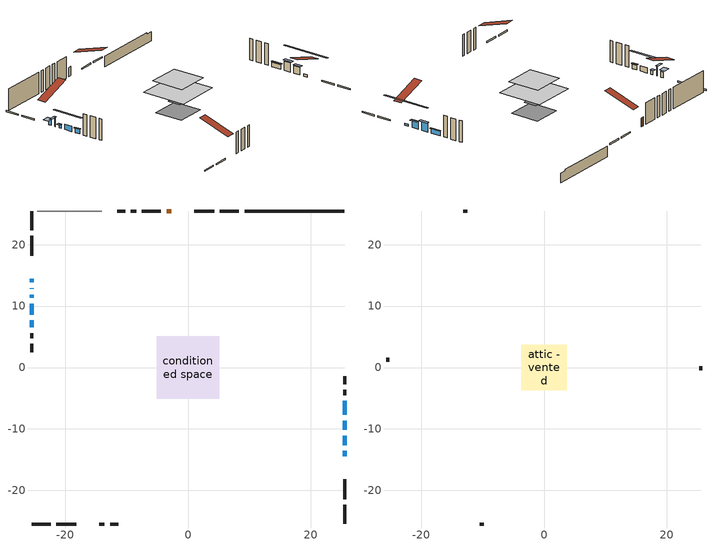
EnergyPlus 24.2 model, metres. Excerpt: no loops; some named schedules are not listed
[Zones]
conditioned space
 floor outside (Floor1 construction): -1.47,-1.47 -1.47,1.47 1.47,1.47 1.47,-1.47 z0.52
 floor adiabatic (AdiabaticFloorConstruction): -5.05,-5.05 -5.05,5.05 5.05,5.05 5.05,-5.05 z2.96
 floor foundation (Slab1 construction): -3.3,-3.3 -3.3,3.3 3.3,3.3 3.3,-3.3 z-1.86
 wall outside (RimJoist1 construction): 8.27,25.48 5.17,25.48 / -25.48,-25.48 -22.37,-25.48 / -25.48,25.48 -25.48,22.37 / 25.48,-25.48 25.48,-22.37 z0.52:0.82
 wall outside (RimJoist2 construction): 4.24,25.48 1.02,25.48 / -21.44,-25.48 -18.23,-25.48 / -25.48,21.44 -25.48,18.23 / 25.48,-21.44 25.48,-18.23 z0.52:0.82
 wall outside (AdiabaticWallConstruction 1): -2.73,25.48 -3.5,25.48 z0.52:2.55
 wall outside (AdiabaticWallConstruction): -25.48,14.47 -25.48,13.86 z0.52:1.79; 25.48,-14.47 25.48,-13.55 z0.52:1.03; -25.48,12.93 -25.48,12.8 z0.52:2.55; 25.48,-12.63 25.48,-11.1 z0.52:2.25; 25.48,-10.17 25.48,-8.65 z0.52:2.58; -25.48,11.88 -25.48,11.31 z0.52:1.38; 25.48,-7.72 25.48,-5.43 / -25.48,7.68 -25.48,6.54 z0.52:1.54; -25.48,10.39 -25.48,8.61 z0.52:1.74
 wall outside (Wall2 construction): -8.44,25.48 -9.29,25.48 / -14.47,-25.48 -13.62,-25.48 / -25.48,5.61 -25.48,4.76 / 25.48,-4.5 25.48,-3.66 z0.52:5.4
 wall outside (Wall3 construction): -10.22,25.48 -11.54,25.48 / -12.69,-25.48 -11.37,-25.48 / -25.48,3.83 -25.48,2.5 / 25.48,-2.73 25.48,-1.4 z0.52:5.4
 wall foundation (FoundationWall1 construction): 9.2,25.48,-1.86 9.2,25.48,0.52 23.85,25.48,0.52 23.85,25.48,0.23 25.48,25.48,0.23 25.48,25.48,-1.86
 wall othersidecoefficients (Wall1 construction): -4.43,25.48 -7.51,25.48 z0.52:5.4
 wall adiabatic (Wall5 construction): -14.06,25.48 -24.55,25.48 z0.52:5.4
 window (WindowConstruction 6): -25.48,14.47 -25.48,13.86 z0.52:1.79
 window (WindowConstruction 8): 25.48,-14.47 25.48,-13.55 z0.52:1.03
 window (WindowConstruction 7): -25.48,12.93 -25.48,12.8 z0.52:2.55
 window (WindowConstruction): 25.48,-12.63 25.48,-11.1 z0.52:2.25
 window (WindowConstruction 1): 25.48,-10.17 25.48,-8.65 z0.52:2.58
 window (WindowConstruction 2): -25.48,11.87 -25.48,11.32 z0.52:1.38
 window (WindowConstruction 3): 25.48,-7.72 25.48,-5.43 z0.52:1.53
 window (WindowConstruction 4): -25.48,10.39 -25.48,8.61 z0.52:1.74
 window (WindowConstruction 5): -25.48,7.68 -25.48,6.54 z0.52:1.53
 door (Door): -2.74,25.48 -3.5,25.48 z0.52:2.55
 ceiling adiabatic (AdiabaticFloorConstruction): 5.05,-5.05 5.05,5.05 -5.05,5.05 -5.05,-5.05 z2.96
attic - vented
 floor to conditioned space (Floor2 construction Reversed): -3.71,-3.71 -3.71,3.71 3.71,3.71 3.71,-3.71 z5.4
 wall outside (Wall4 construction): -12.47,25.48 -13.13,25.48 / -10.44,-25.48 -9.78,-25.48 / -25.48,1.58 -25.48,0.92 / 25.48,-0.47 25.48,0.18 z0.52:5.4
 roof outside (Roof1 construction): -1.81,25.48,5.4 -1.81,18.26,7.8 0.1,18.26,7.8 0.1,25.48,5.4; -15.4,-25.48,5.4 -15.4,-18.26,7.8 -17.3,-18.26,7.8 -17.3,-25.48,5.4; -25.48,15.4,5.4 -18.26,15.4,7.8 -18.26,17.3,7.8 -25.48,17.3,5.4; 25.48,-15.4,5.4 18.26,-15.4,7.8 18.26,-17.3,7.8 25.48,-17.3,5.4
shading: -25.48,13.56 -25.48,14.77 -27,14.77 -27,13.56 z2.09; 25.48,-8.47 25.48,-19.55 25.89,-19.55 25.89,-8.47 z6.11; -25.48,12.59 -25.48,13.14 -27,13.14 -27,12.59 z2.76; 25.48,-10.98 25.48,-12.74 26.09,-12.74 26.09,-10.98 z2.37; 25.48,-8.41 25.48,-10.41 26.09,-10.41 26.09,-8.41 z2.82; -25.48,11.2 -25.48,11.99 -26.12,11.99 -26.12,11.2 z1.5; 25.48,-5.25 25.48,-7.9 25.77,-7.9 25.77,-5.25 z1.71; -25.48,5.97 -25.48,13.03 -25.89,13.03 -25.89,5.97 z4.38; -25.48,6.36 -25.48,7.86 -25.77,7.86 -25.77,6.36 z1.71
[Building]
Building 1: Terrain=Suburbs
[Site:Location]
Point Petre AUT_ON: Latitude {deg}=43.83; Longitude {deg}=-77.15; Time Zone {hr}=-5; Elevation {m}=79; Keep Site Location Information=Yes
[Site:GroundTemperature:Shallow]
3.7516, 1.80644, 1.65067, 2.57374, 6.27937, 9.96774, 13.1654, 15.191, 15.363, 13.7156, 10.5995, 7.02426
[Site:WaterMainsTemperature]
Calculation Method=Schedule; Temperature Schedule=mains temperature schedule
[Material] Roughness=Rough; Thermal Absorptance=0.9
Name | Thickness {m} | Conductivity {W/m-K} | Density {kg/m3} | Specific Heat {J/kg-K} | Solar Absorptance | Visible Absorptance
asphalt or fiberglass shingles | 0.00635 | 0.162714 | 1121.4 | 1465.45 | 0.4 | 0.4
ceiling loosefill ins | 0.0846667 | 0.0480833 | 16.02 | 1046.75 | 0.7 | 0.7
ceiling stud and cavity | 0.1397 | 0.0804637 | 65.682 | 1177.47 | 0.7 | 0.7
concrete 4.0 in. | 0.1016 | 1.803125 | 2242.8 | 837.4 | 0.7 | 0.7
concrete 8.0 in. | 0.2032 | 1.803125 | 2242.8 | 837.4 | 0.7 | 0.7
door material | 0.04445 | 0.053851 | 512.64 | 1214.23 | 0.7 | 0.7
exterior vertical ins | 0.0107958 | 0.029427 | 32.04 | 1214.23 | 0.7 | 0.7
floor covering | 0.0127 | 0.0433444 | 54.468 | 1339.84 | 0.6 | 0.6
floor rigid ins; rim joist rigid ins | 0.051816 | 0.029427 | 32.04 | 1214.23 | 0.7 | 0.7
floor rigid ins 1; wall rigid ins | 0.512978 | 0.029427 | 32.04 | 1214.23 | 0.7 | 0.7
floor stud and cavity | 0.1397 | 1.04122 | 92.3553 | 1139.71 | 0.7 | 0.7
floor stud and cavity 1 | 0.1397 | 1.75129 | 37.0049 | 1207.88 | 0.7 | 0.7
furniture material conditioned space 1 | 0.1524 | 0.115458 | 640.8 | 1214.23 | 0.6 | 0.6
gypsum board | 0.0127 | 0.160291 | 801 | 837.4 | 0.6 | 0.6
gypsum board 1 | 0.0127 | 0.160291 | 801 | 837.4 | 0.7 | 0.7
osb sheathing 0.5 in. | 0.0127 | 0.115458 | 512.64 | 1214.23 | 0.4 | 0.4
osb sheathing 0.5 in. 1 | 0.0127 | 0.115458 | 512.64 | 1214.23 | 0.7 | 0.7
osb sheathing 0.75 in. | 0.01905 | 0.115458 | 512.64 | 1214.23 | 0.7 | 0.7
osb sheathing 2.0 in. | 0.0508 | 0.115458 | 512.64 | 1214.23 | 0.7 | 0.7
rim joist stud and cavity | 0.0508 | 0.0453203 | 125.044 | 1163.47 | 0.6 | 0.6
rim joist stud and cavity 1 | 0.0508 | 0.284013 | 125.044 | 1163.47 | 0.6 | 0.6
wall stud and cavity | 0.1397 | 0.105567 | 139.0536 | 1170.24 | 0.7 | 0.7
wall stud and cavity 1 | 0.1397 | 0.0878609 | 139.0536 | 1170.24 | 0.7 | 0.7
wall stud and cavity 2 | 0.1397 | 0.0862374 | 139.0536 | 1170.24 | 0.7 | 0.7
wall stud and cavity 3 | 0.0889 | 6.1454 | 50.32683 | 1063.81 | 0.6 | 0.6
wall stud and cavity 4 | 0.1397 | 0.0783553 | 139.0536 | 1170.24 | 0.7 | 0.7
wall stud and cavity 5 | 0.0889 | 0.380278 | 52.3479 | 1209.89 | 0.7 | 0.7
wall stud and cavity 6 | 0.0889 | 0.391764 | 83.0341 | 1211.67 | 0.7 | 0.7
wood siding | 0.0254 | 0.102417 | 544.68 | 1172.36 | 0.4 | 0.4
wood siding 1 | 0.00254 | 0.102417 | 544.68 | 1172.36 | 0.4 | 0.4
wood siding 2; wood siding 3; wood siding 4 | 0.0254 | 0.102417 | 544.68 | 1172.36 | 0.7 | 0.7
[WindowMaterial:SimpleGlazingSystem]
Name | U-Factor {W/m2-K} | Solar Heat Gain Coefficient
WindowMaterial | 3.23305 | 0.68
WindowMaterial 1 | 2.95483 | 0.58
WindowMaterial 2 | 2.86796 | 0.49
WindowMaterial 3 | 2.89692 | 0.54
WindowMaterial 4 | 2.92644 | 0.62
WindowMaterial 5 | 3.273367 | 0.58
WindowMaterial 6 | 2.96619 | 0.62
WindowMaterial 7 | 3.00991 | 0.28
WindowMaterial 8 | 2.847517 | 0.44
[Construction]
AdiabaticFloorConstruction: floor stud and cavity 1, floor rigid ins 1, osb sheathing 0.75 in., floor covering
AdiabaticWallConstruction: wood siding 3, wall rigid ins, wall stud and cavity 5, gypsum board
AdiabaticWallConstruction 1: wood siding 4, wall rigid ins, wall stud and cavity 5, gypsum board
Door: door material
Floor1 construction: floor stud and cavity, floor rigid ins, osb sheathing 0.75 in., floor covering
Floor2 construction Reversed: gypsum board, ceiling stud and cavity, ceiling loosefill ins
FoundationWall1 construction: concrete 8.0 in., gypsum board 1
furniture construction conditioned space 1: furniture material conditioned space 1
PartitionWallConstruction: gypsum board, wall stud and cavity 6, gypsum board
RimJoist1 construction: wood siding 2, osb sheathing 2.0 in., rim joist stud and cavity
RimJoist2 construction: wood siding 2, rim joist rigid ins, osb sheathing 2.0 in., rim joist stud and cavity 1
Roof1 construction: asphalt or fiberglass shingles
Slab1 construction: concrete 4.0 in.
Wall1 construction: osb sheathing 0.5 in., wall stud and cavity, gypsum board
Wall2 construction: wood siding, osb sheathing 0.5 in. 1, wall stud and cavity 1, gypsum board
Wall3 construction: wood siding, osb sheathing 0.5 in. 1, wall stud and cavity 2, gypsum board
Wall4 construction: wood siding 1, wall stud and cavity 3
Wall5 construction: osb sheathing 0.5 in., wall stud and cavity 4, gypsum board
WindowConstruction: WindowMaterial
WindowConstruction 1: WindowMaterial 1
WindowConstruction 2: WindowMaterial 2
WindowConstruction 3: WindowMaterial 3
WindowConstruction 4: WindowMaterial 4
WindowConstruction 5: WindowMaterial 5
WindowConstruction 6: WindowMaterial 6
WindowConstruction 7: WindowMaterial 7
WindowConstruction 8: WindowMaterial 8
[Zone] Multiplier=1; Part of Total Floor Area=Yes
Name | Volume {m3}
attic - vented | 21.445
conditioned space | 377.2
[Space]
Name | Zone | Volume {m3}
attic - vented 1 | attic - vented | 21.445
conditioned space 1 | conditioned space | 377.2
[ZoneInfiltration:EffectiveLeakageArea]
infil attic - vented 1: Zone or Space=attic - vented 1; Schedule=Always On Discrete; Effective Air Leakage Area {cm2}=1996.73; Stack Coefficient=0.000506421; Wind Coefficient=1.52046e-05
[ZoneMixing]
whole house fan mix: Zone or Space=attic - vented; Schedule=Always On Continuous; Design Flow Rate Calculation Method=Flow/Zone; Design Flow Rate {m3/s}=0; Source Zone or Space=conditioned space
[SurfaceProperty:ExposedFoundationPerimeter]
Slab1: Exposed Perimeter Calculation Method=TotalExposedPerimeter; Total Exposed Perimeter {m}=16.276
[SurfaceProperty:OtherSideCoefficients]
other non-freezing space: Combined Convective/Radiative Film Coefficient {W/m2-K}=8.35; Constant Temperature Coefficient=1; External Dry-Bulb Temperature Coefficient=0; Ground Temperature Coefficient=0; Wind Speed Coefficient=0; Zone Air Temperature Coefficient=0; Constant Temperature Schedule=other non-freezing space; Previous Other Side Temperature Coefficient=0
[InternalMass] Zone or ZoneList=conditioned space; Space or SpaceList=conditioned space 1
Name | Construction | Surface Area {m2}
furniture mass conditioned space 1 | furniture construction conditioned space 1 | 61.6799
partition wall mass | PartitionWallConstruction | 154.2
[Lights]
interior lighting: Zone or ZoneList or Space or SpaceList=conditioned space 1; Schedule=interior lighting schedule; Design Level Calculation Method=LightingLevel; Lighting Level {W}=343.2; Return Air Fraction=0; Fraction Radiant=0.6; Fraction Visible=0.2; Fraction Replaceable=1
[People]
occupants: Zone or ZoneList or Space or SpaceList=conditioned space 1; Number of People Schedule=occupants schedule; Number of People Calculation Method=People; Number of People=3; Fraction Radiant=0.314171; Sensible Heat Fraction=0.56303; Activity Level Schedule=occupants activity schedule; Carbon Dioxide Generation Rate {m3/s-W}=0; Enable ASHRAE 55 Comfort Warnings=No; Mean Radiant Temperature Calculation Type=EnclosureAveraged
[ElectricEquipment] Zone or ZoneList or Space or SpaceList=conditioned space 1; Design Level Calculation Method=EquipmentLevel
Name | Schedule | Design Level {W} | Fraction Latent | Fraction Radiant | Fraction Lost
clothes dryer | clothes dryer schedule | 140.772 | 0.015 | 0.081 | 0.85
clothes washer | clothes washer schedule | 32.1985 | 0.03 | 0.162 | 0.7
cooking range | cooking range schedule | 208.969 | 0.08 | 0.432 | 0.2
dishwasher | dishwasher schedule | 66.8632 | 0.3 | 0.18 | 0.4
fridge | fridge schedule | 72.9452 | 0 | 0.6 | 0
mech vent bath fan 0 | mech vent bath fan 0 schedule | 50.2 | 0 | 0 | 1
mech vent bath fan 1 | mech vent bath fan 1 schedule | 50.2 | 0 | 0 | 1
mech vent house fan | mech vent house fan schedule | 0 | 0 | 0 | 1
mech vent house fan cfis | mech vent house fan cfis schedule | 0 | 0 | 0 | 0
misc plug loads | misc plug loads schedule | 494.7 | 0.045 | 0.513 | 0.1
whole house fan | Always On Discrete | 0 | 0 | 0 | 1
[OtherEquipment] Zone or ZoneList or Space or SpaceList=conditioned space 1; Design Level Calculation Method=EquipmentLevel
Name | Fuel Type | Schedule | Design Level {W} | Fraction Latent | Fraction Radiant | Fraction Lost
clothes dryer 1 | Electricity | clothes dryer schedule | 0 | 0.015 | 0.081 | 0.85
cooking range 1 | Electricity | cooking range schedule | 0 | 0.08 | 0.432 | 0.2
general water use latent | None | general water use schedule | 59.3978 | 1 | 0 | 0
general water use sensible | None | general water use schedule | -58.539 | 0 | 0.6 | 0
mech vent house fan latent load | None | Always On Discrete | 0 | 1 | 0 | 0
mech vent house fan sensible load | None | Always On Discrete | 0 | 0 | 0 | 0
water heater energy adjustment1 | NaturalGas | Always On Discrete | 0.01 | 0 | 0 | 1
[ZoneInfiltration:DesignFlowRate] Zone or ZoneList or Space or SpaceList=conditioned space 1; Schedule=Always On Discrete; Design Flow Rate Calculation Method=Flow/Zone; Design Flow Rate {m3/s}=0
infil flow; natural vent flow; whole house fan flow
[Foundation:Kiva]
Foundation Kiva 1: Initial Indoor Air Temperature {C}=18; Wall Height Above Grade {m}=0.519989; Wall Depth Below Slab {m}=0.2032; Custom Block Material Name 1=exterior vertical ins; Custom Block Depth 1 {m}=2.38; Custom Block X Position 1 {m}=0.2159; Custom Block Z Position 1 {m}=0
[Foundation:Kiva:Settings]
Soil Conductivity {W/m-K}=0.849921; Soil Density {kg/m3}=1842.3; Soil Specific Heat {J/kg-K}=418.7; Ground Solar Absorptivity=0.9; Ground Thermal Absorptivity=0.9; Ground Surface Roughness {m}=0.03; Far-Field Width {m}=40; Deep-Ground Boundary Condition=ZeroFlux; Deep-Ground Depth {m}=40; Minimum Cell Dimension {m}=0.2; Maximum Cell Growth Coefficient=3; Simulation Timestep=Timestep
[Exterior:Lights]
exterior lighting: Schedule=exterior lighting schedule; Design Level {W}=75.6
[Schedule:Constant]
Name | Hourly Value
Always On Continuous; mech vent house fan schedule; mech vent house fan cfis schedule; Always On Discrete | 1
other non-freezing space; fridge schedule | 0
occupants activity schedule | 117.228
[Schedule:Week:Daily]
interior lighting schedule Week Rule - Jan1-Jan27: interior lighting schedule day, interior lighting schedule day, interior lighting schedule day, interior lighting schedule day, interior lighting schedule day, interior lighting schedule day, interior lighting schedule day, interior lighting schedule default day, interior lighting schedule default day, interior lighting schedule default day, interior lighting schedule default day, interior lighting schedule default day
interior lighting schedule Week Rule - Jan28-Feb3: interior lighting schedule day, interior lighting schedule day, interior lighting schedule day, interior lighting schedule day, interior lighting schedule day 1, interior lighting schedule day 1, interior lighting schedule day 1, interior lighting schedule default day, interior lighting schedule default day, interior lighting schedule default day, interior lighting schedule default day, interior lighting schedule default day
interior lighting schedule Week Rule - Feb4-Feb24: interior lighting schedule day 1, interior lighting schedule day 1, interior lighting schedule day 1, interior lighting schedule day 1, interior lighting schedule day 1, interior lighting schedule day 1, interior lighting schedule day 1, interior lighting schedule default day, interior lighting schedule default day, interior lighting schedule default day, interior lighting schedule default day, interior lighting schedule default day
interior lighting schedule Week Rule - Feb25-Mar3: interior lighting schedule day 1, interior lighting schedule day 1, interior lighting schedule day 1, interior lighting schedule day 1, interior lighting schedule day 2, interior lighting schedule day 2, interior lighting schedule day 2, interior lighting schedule default day, interior lighting schedule default day, interior lighting schedule default day, interior lighting schedule default day, interior lighting schedule default day
interior lighting schedule Week Rule - Mar4-Mar31: interior lighting schedule day 2, interior lighting schedule day 2, interior lighting schedule day 2, interior lighting schedule day 2, interior lighting schedule day 2, interior lighting schedule day 2, interior lighting schedule day 2, interior lighting schedule default day, interior lighting schedule default day, interior lighting schedule default day, interior lighting schedule default day, interior lighting schedule default day
interior lighting schedule Week Rule - Apr1-Apr28: interior lighting schedule day 3, interior lighting schedule day 3, interior lighting schedule day 3, interior lighting schedule day 3, interior lighting schedule day 3, interior lighting schedule day 3, interior lighting schedule day 3, interior lighting schedule default day, interior lighting schedule default day, interior lighting schedule default day, interior lighting schedule default day, interior lighting schedule default day
interior lighting schedule Week Rule - Apr29-May5: interior lighting schedule day 3, interior lighting schedule day 3, interior lighting schedule day 4, interior lighting schedule day 4, interior lighting schedule day 4, interior lighting schedule day 4, interior lighting schedule day 4, interior lighting schedule default day, interior lighting schedule default day, interior lighting schedule default day, interior lighting schedule default day, interior lighting schedule default day
interior lighting schedule Week Rule - May6-May26: interior lighting schedule day 4, interior lighting schedule day 4, interior lighting schedule day 4, interior lighting schedule day 4, interior lighting schedule day 4, interior lighting schedule day 4, interior lighting schedule day 4, interior lighting schedule default day, interior lighting schedule default day, interior lighting schedule default day, interior lighting schedule default day, interior lighting schedule default day
interior lighting schedule Week Rule - May27-Jun2: interior lighting schedule day 4, interior lighting schedule day 4, interior lighting schedule day 4, interior lighting schedule day 4, interior lighting schedule day 4, interior lighting schedule day 5, interior lighting schedule day 5, interior lighting schedule default day, interior lighting schedule default day, interior lighting schedule default day, interior lighting schedule default day, interior lighting schedule default day
interior lighting schedule Week Rule - Jun3-Jun30: interior lighting schedule day 5, interior lighting schedule day 5, interior lighting schedule day 5, interior lighting schedule day 5, interior lighting schedule day 5, interior lighting schedule day 5, interior lighting schedule day 5, interior lighting schedule default day, interior lighting schedule default day, interior lighting schedule default day, interior lighting schedule default day, interior lighting schedule default day
interior lighting schedule Week Rule - Jul1-Jul28: interior lighting schedule day 6, interior lighting schedule day 6, interior lighting schedule day 6, interior lighting schedule day 6, interior lighting schedule day 6, interior lighting schedule day 6, interior lighting schedule day 6, interior lighting schedule default day, interior lighting schedule default day, interior lighting schedule default day, interior lighting schedule default day, interior lighting schedule default day
interior lighting schedule Week Rule - Jul29-Aug4: interior lighting schedule day 6, interior lighting schedule day 6, interior lighting schedule day 6, interior lighting schedule day 7, interior lighting schedule day 7, interior lighting schedule day 7, interior lighting schedule day 7, interior lighting schedule default day, interior lighting schedule default day, interior lighting schedule default day, interior lighting schedule default day, interior lighting schedule default day
interior lighting schedule Week Rule - Aug5-Aug25: interior lighting schedule day 7, interior lighting schedule day 7, interior lighting schedule day 7, interior lighting schedule day 7, interior lighting schedule day 7, interior lighting schedule day 7, interior lighting schedule day 7, interior lighting schedule default day, interior lighting schedule default day, interior lighting schedule default day, interior lighting schedule default day, interior lighting schedule default day
interior lighting schedule Week Rule - Aug26-Sep1: interior lighting schedule day 7, interior lighting schedule day 7, interior lighting schedule day 7, interior lighting schedule day 7, interior lighting schedule day 7, interior lighting schedule day 7, interior lighting schedule day 8, interior lighting schedule default day, interior lighting schedule default day, interior lighting schedule default day, interior lighting schedule default day, interior lighting schedule default day
interior lighting schedule Week Rule - Sep2-Sep29: interior lighting schedule day 8, interior lighting schedule day 8, interior lighting schedule day 8, interior lighting schedule day 8, interior lighting schedule day 8, interior lighting schedule day 8, interior lighting schedule day 8, interior lighting schedule default day, interior lighting schedule default day, interior lighting schedule default day, interior lighting schedule default day, interior lighting schedule default day
interior lighting schedule Week Rule - Sep30-Oct6: interior lighting schedule day 8, interior lighting schedule day 9, interior lighting schedule day 9, interior lighting schedule day 9, interior lighting schedule day 9, interior lighting schedule day 9, interior lighting schedule day 9, interior lighting schedule default day, interior lighting schedule default day, interior lighting schedule default day, interior lighting schedule default day, interior lighting schedule default day
interior lighting schedule Week Rule - Oct7-Oct27: interior lighting schedule day 9, interior lighting schedule day 9, interior lighting schedule day 9, interior lighting schedule day 9, interior lighting schedule day 9, interior lighting schedule day 9, interior lighting schedule day 9, interior lighting schedule default day, interior lighting schedule default day, interior lighting schedule default day, interior lighting schedule default day, interior lighting schedule default day
interior lighting schedule Week Rule - Oct28-Nov3: interior lighting schedule day 9, interior lighting schedule day 9, interior lighting schedule day 9, interior lighting schedule day 9, interior lighting schedule day 10, interior lighting schedule day 10, interior lighting schedule day 10, interior lighting schedule default day, interior lighting schedule default day, interior lighting schedule default day, interior lighting schedule default day, interior lighting schedule default day
interior lighting schedule Week Rule - Nov4-Nov24: interior lighting schedule day 10, interior lighting schedule day 10, interior lighting schedule day 10, interior lighting schedule day 10, interior lighting schedule day 10, interior lighting schedule day 10, interior lighting schedule day 10, interior lighting schedule default day, interior lighting schedule default day, interior lighting schedule default day, interior lighting schedule default day, interior lighting schedule default day
interior lighting schedule Week Rule - Nov25-Dec1: interior lighting schedule day 10, interior lighting schedule day 10, interior lighting schedule day 10, interior lighting schedule day 10, interior lighting schedule day 10, interior lighting schedule day 10, interior lighting schedule day 11, interior lighting schedule default day, interior lighting schedule default day, interior lighting schedule default day, interior lighting schedule default day, interior lighting schedule default day
interior lighting schedule Week Rule - Dec2-Dec31: interior lighting schedule day 11, interior lighting schedule day 11, interior lighting schedule day 11, interior lighting schedule day 11, interior lighting schedule day 11, interior lighting schedule day 11, interior lighting schedule day 11, interior lighting schedule default day, interior lighting schedule default day, interior lighting schedule default day, interior lighting schedule default day, interior lighting schedule default day
occupants schedule Week Rule - Jan1-Dec31: occupants schedule day, occupants schedule day, occupants schedule day, occupants schedule day, occupants schedule day, occupants schedule day, occupants schedule day, occupants schedule default day, occupants schedule default day, occupants schedule default day, occupants schedule default day, occupants schedule default day
clothes dryer schedule Week Rule - Jan1-Dec31: clothes dryer schedule day, clothes dryer schedule day, clothes dryer schedule day, clothes dryer schedule day, clothes dryer schedule day, clothes dryer schedule day, clothes dryer schedule day, clothes dryer schedule default day, clothes dryer schedule default day, clothes dryer schedule default day, clothes dryer schedule default day, clothes dryer schedule default day
clothes washer schedule Week Rule - Jan1-Dec31: clothes washer schedule day, clothes washer schedule day, clothes washer schedule day, clothes washer schedule day, clothes washer schedule day, clothes washer schedule day, clothes washer schedule day, clothes washer schedule default day, clothes washer schedule default day, clothes washer schedule default day, clothes washer schedule default day, clothes washer schedule default day
cooking range schedule Week Rule - Jan1-Dec31: cooking range schedule day, cooking range schedule day, cooking range schedule day, cooking range schedule day, cooking range schedule day, cooking range schedule day, cooking range schedule day, cooking range schedule default day, cooking range schedule default day, cooking range schedule default day, cooking range schedule default day, cooking range schedule default day
dishwasher schedule Week Rule - Jan1-Dec31: dishwasher schedule day, dishwasher schedule day, dishwasher schedule day, dishwasher schedule day, dishwasher schedule day, dishwasher schedule day, dishwasher schedule day, dishwasher schedule default day, dishwasher schedule default day, dishwasher schedule default day, dishwasher schedule default day, dishwasher schedule default day
mech vent bath fan 0 schedule Week Rule - Jan1-Dec31: mech vent bath fan 0 schedule day, mech vent bath fan 0 schedule day, mech vent bath fan 0 schedule day, mech vent bath fan 0 schedule day, mech vent bath fan 0 schedule day, mech vent bath fan 0 schedule day, mech vent bath fan 0 schedule day, mech vent bath fan 0 schedule default day, mech vent bath fan 0 schedule default day, mech vent bath fan 0 schedule default day, mech vent bath fan 0 schedule default day, mech vent bath fan 0 schedule default day
mech vent bath fan 1 schedule Week Rule - Jan1-Dec31: mech vent bath fan 1 schedule day, mech vent bath fan 1 schedule day, mech vent bath fan 1 schedule day, mech vent bath fan 1 schedule day, mech vent bath fan 1 schedule day, mech vent bath fan 1 schedule day, mech vent bath fan 1 schedule day, mech vent bath fan 1 schedule default day, mech vent bath fan 1 schedule default day, mech vent bath fan 1 schedule default day, mech vent bath fan 1 schedule default day, mech vent bath fan 1 schedule default day
misc plug loads schedule Week Rule - Jan1-Dec31: misc plug loads schedule day, misc plug loads schedule day, misc plug loads schedule day, misc plug loads schedule day, misc plug loads schedule day, misc plug loads schedule day, misc plug loads schedule day, misc plug loads schedule default day, misc plug loads schedule default day, misc plug loads schedule default day, misc plug loads schedule default day, misc plug loads schedule default day
general water use schedule Week Rule - Jan1-Dec31: general water use schedule day, general water use schedule day, general water use schedule day, general water use schedule day, general water use schedule day, general water use schedule day, general water use schedule day, general water use schedule default day, general water use schedule default day, general water use schedule default day, general water use schedule default day, general water use schedule default day
exterior lighting schedule Week Rule - Jan1-Jan27: exterior lighting schedule day, exterior lighting schedule day, exterior lighting schedule day, exterior lighting schedule day, exterior lighting schedule day, exterior lighting schedule day, exterior lighting schedule day, exterior lighting schedule default day, exterior lighting schedule default day, exterior lighting schedule default day, exterior lighting schedule default day, exterior lighting schedule default day
exterior lighting schedule Week Rule - Jan28-Feb3: exterior lighting schedule day, exterior lighting schedule day, exterior lighting schedule day, exterior lighting schedule day, exterior lighting schedule day 1, exterior lighting schedule day 1, exterior lighting schedule day 1, exterior lighting schedule default day, exterior lighting schedule default day, exterior lighting schedule default day, exterior lighting schedule default day, exterior lighting schedule default day
exterior lighting schedule Week Rule - Feb4-Feb24: exterior lighting schedule day 1, exterior lighting schedule day 1, exterior lighting schedule day 1, exterior lighting schedule day 1, exterior lighting schedule day 1, exterior lighting schedule day 1, exterior lighting schedule day 1, exterior lighting schedule default day, exterior lighting schedule default day, exterior lighting schedule default day, exterior lighting schedule default day, exterior lighting schedule default day
exterior lighting schedule Week Rule - Feb25-Mar3: exterior lighting schedule day 1, exterior lighting schedule day 1, exterior lighting schedule day 1, exterior lighting schedule day 1, exterior lighting schedule day 2, exterior lighting schedule day 2, exterior lighting schedule day 2, exterior lighting schedule default day, exterior lighting schedule default day, exterior lighting schedule default day, exterior lighting schedule default day, exterior lighting schedule default day
exterior lighting schedule Week Rule - Mar4-Mar31: exterior lighting schedule day 2, exterior lighting schedule day 2, exterior lighting schedule day 2, exterior lighting schedule day 2, exterior lighting schedule day 2, exterior lighting schedule day 2, exterior lighting schedule day 2, exterior lighting schedule default day, exterior lighting schedule default day, exterior lighting schedule default day, exterior lighting schedule default day, exterior lighting schedule default day
exterior lighting schedule Week Rule - Apr1-Apr28: exterior lighting schedule day 3, exterior lighting schedule day 3, exterior lighting schedule day 3, exterior lighting schedule day 3, exterior lighting schedule day 3, exterior lighting schedule day 3, exterior lighting schedule day 3, exterior lighting schedule default day, exterior lighting schedule default day, exterior lighting schedule default day, exterior lighting schedule default day, exterior lighting schedule default day
exterior lighting schedule Week Rule - Apr29-May5: exterior lighting schedule day 3, exterior lighting schedule day 3, exterior lighting schedule day 4, exterior lighting schedule day 4, exterior lighting schedule day 4, exterior lighting schedule day 4, exterior lighting schedule day 4, exterior lighting schedule default day, exterior lighting schedule default day, exterior lighting schedule default day, exterior lighting schedule default day, exterior lighting schedule default day
exterior lighting schedule Week Rule - May6-May26: exterior lighting schedule day 4, exterior lighting schedule day 4, exterior lighting schedule day 4, exterior lighting schedule day 4, exterior lighting schedule day 4, exterior lighting schedule day 4, exterior lighting schedule day 4, exterior lighting schedule default day, exterior lighting schedule default day, exterior lighting schedule default day, exterior lighting schedule default day, exterior lighting schedule default day
exterior lighting schedule Week Rule - May27-Jun2: exterior lighting schedule day 4, exterior lighting schedule day 4, exterior lighting schedule day 4, exterior lighting schedule day 4, exterior lighting schedule day 4, exterior lighting schedule day 5, exterior lighting schedule day 5, exterior lighting schedule default day, exterior lighting schedule default day, exterior lighting schedule default day, exterior lighting schedule default day, exterior lighting schedule default day
exterior lighting schedule Week Rule - Jun3-Jun30: exterior lighting schedule day 5, exterior lighting schedule day 5, exterior lighting schedule day 5, exterior lighting schedule day 5, exterior lighting schedule day 5, exterior lighting schedule day 5, exterior lighting schedule day 5, exterior lighting schedule default day, exterior lighting schedule default day, exterior lighting schedule default day, exterior lighting schedule default day, exterior lighting schedule default day
exterior lighting schedule Week Rule - Jul1-Jul28: exterior lighting schedule day 6, exterior lighting schedule day 6, exterior lighting schedule day 6, exterior lighting schedule day 6, exterior lighting schedule day 6, exterior lighting schedule day 6, exterior lighting schedule day 6, exterior lighting schedule default day, exterior lighting schedule default day, exterior lighting schedule default day, exterior lighting schedule default day, exterior lighting schedule default day
exterior lighting schedule Week Rule - Jul29-Aug4: exterior lighting schedule day 6, exterior lighting schedule day 6, exterior lighting schedule day 6, exterior lighting schedule day 7, exterior lighting schedule day 7, exterior lighting schedule day 7, exterior lighting schedule day 7, exterior lighting schedule default day, exterior lighting schedule default day, exterior lighting schedule default day, exterior lighting schedule default day, exterior lighting schedule default day
exterior lighting schedule Week Rule - Aug5-Aug25: exterior lighting schedule day 7, exterior lighting schedule day 7, exterior lighting schedule day 7, exterior lighting schedule day 7, exterior lighting schedule day 7, exterior lighting schedule day 7, exterior lighting schedule day 7, exterior lighting schedule default day, exterior lighting schedule default day, exterior lighting schedule default day, exterior lighting schedule default day, exterior lighting schedule default day
exterior lighting schedule Week Rule - Aug26-Sep1: exterior lighting schedule day 7, exterior lighting schedule day 7, exterior lighting schedule day 7, exterior lighting schedule day 7, exterior lighting schedule day 7, exterior lighting schedule day 7, exterior lighting schedule day 8, exterior lighting schedule default day, exterior lighting schedule default day, exterior lighting schedule default day, exterior lighting schedule default day, exterior lighting schedule default day
exterior lighting schedule Week Rule - Sep2-Sep29: exterior lighting schedule day 8, exterior lighting schedule day 8, exterior lighting schedule day 8, exterior lighting schedule day 8, exterior lighting schedule day 8, exterior lighting schedule day 8, exterior lighting schedule day 8, exterior lighting schedule default day, exterior lighting schedule default day, exterior lighting schedule default day, exterior lighting schedule default day, exterior lighting schedule default day
exterior lighting schedule Week Rule - Sep30-Oct6: exterior lighting schedule day 8, exterior lighting schedule day 9, exterior lighting schedule day 9, exterior lighting schedule day 9, exterior lighting schedule day 9, exterior lighting schedule day 9, exterior lighting schedule day 9, exterior lighting schedule default day, exterior lighting schedule default day, exterior lighting schedule default day, exterior lighting schedule default day, exterior lighting schedule default day
[Schedule:Year]
interior lighting schedule: interior lighting schedule Week Rule - Jan1-Jan27, 1, 1, 1, 27, interior lighting schedule Week Rule - Jan28-Feb3, 1, 28, 2, 3, interior lighting schedule Week Rule - Feb4-Feb24, 2, 4, 2, 24, interior lighting schedule Week Rule - Feb25-Mar3, 2, 25, 3, 3, interior lighting schedule Week Rule - Mar4-Mar31, 3, 4, 3, 31, interior lighting schedule Week Rule - Apr1-Apr28, 4, 1, 4, 28, interior lighting schedule Week Rule - Apr29-May5, 4, 29, 5, 5, interior lighting schedule Week Rule - May6-May26, 5, 6, 5, 26, interior lighting schedule Week Rule - May27-Jun2, 5, 27, 6, 2, interior lighting schedule Week Rule - Jun3-Jun30, 6, 3, 6, 30, interior lighting schedule Week Rule - Jul1-Jul28, 7, 1, 7, 28, interior lighting schedule Week Rule - Jul29-Aug4, 7, 29, 8, 4, interior lighting schedule Week Rule - Aug5-Aug25, 8, 5, 8, 25, interior lighting schedule Week Rule - Aug26-Sep1, 8, 26, 9, 1, interior lighting schedule Week Rule - Sep2-Sep29, 9, 2, 9, 29, interior lighting schedule Week Rule - Sep30-Oct6, 9, 30, 10, 6, interior lighting schedule Week Rule - Oct7-Oct27, 10, 7, 10, 27, interior lighting schedule Week Rule - Oct28-Nov3, 10, 28, 11, 3, interior lighting schedule Week Rule - Nov4-Nov24, 11, 4, 11, 24, interior lighting schedule Week Rule - Nov25-Dec1, 11, 25, 12, 1, interior lighting schedule Week Rule - Dec2-Dec31, 12, 2, 12, 31
occupants schedule: occupants schedule Week Rule - Jan1-Dec31, 1, 1, 12, 31
clothes dryer schedule: clothes dryer schedule Week Rule - Jan1-Dec31, 1, 1, 12, 31
clothes washer schedule: clothes washer schedule Week Rule - Jan1-Dec31, 1, 1, 12, 31
cooking range schedule: cooking range schedule Week Rule - Jan1-Dec31, 1, 1, 12, 31
dishwasher schedule: dishwasher schedule Week Rule - Jan1-Dec31, 1, 1, 12, 31
mech vent bath fan 0 schedule: mech vent bath fan 0 schedule Week Rule - Jan1-Dec31, 1, 1, 12, 31
mech vent bath fan 1 schedule: mech vent bath fan 1 schedule Week Rule - Jan1-Dec31, 1, 1, 12, 31
misc plug loads schedule: misc plug loads schedule Week Rule - Jan1-Dec31, 1, 1, 12, 31
general water use schedule: general water use schedule Week Rule - Jan1-Dec31, 1, 1, 12, 31
exterior lighting schedule: exterior lighting schedule Week Rule - Jan1-Jan27, 1, 1, 1, 27, exterior lighting schedule Week Rule - Jan28-Feb3, 1, 28, 2, 3, exterior lighting schedule Week Rule - Feb4-Feb24, 2, 4, 2, 24, exterior lighting schedule Week Rule - Feb25-Mar3, 2, 25, 3, 3, exterior lighting schedule Week Rule - Mar4-Mar31, 3, 4, 3, 31, exterior lighting schedule Week Rule - Apr1-Apr28, 4, 1, 4, 28, exterior lighting schedule Week Rule - Apr29-May5, 4, 29, 5, 5, exterior lighting schedule Week Rule - May6-May26, 5, 6, 5, 26, exterior lighting schedule Week Rule - May27-Jun2, 5, 27, 6, 2, exterior lighting schedule Week Rule - Jun3-Jun30, 6, 3, 6, 30, exterior lighting schedule Week Rule - Jul1-Jul28, 7, 1, 7, 28, exterior lighting schedule Week Rule - Jul29-Aug4, 7, 29, 8, 4, exterior lighting schedule Week Rule - Aug5-Aug25, 8, 5, 8, 25, exterior lighting schedule Week Rule - Aug26-Sep1, 8, 26, 9, 1, exterior lighting schedule Week Rule - Sep2-Sep29, 9, 2, 9, 29, exterior lighting schedule Week Rule - Sep30-Oct6, 9, 30, 10, 6, exterior lighting schedule Week Rule - Oct7-Oct27, 10, 7, 10, 27, exterior lighting schedule Week Rule - Oct28-Nov3, 10, 28, 11, 3, exterior lighting schedule Week Rule - Nov4-Nov24, 11, 4, 11, 24, exterior lighting schedule Week Rule - Nov25-Dec1, 11, 25, 12, 1, exterior lighting schedule Week Rule - Dec2-Dec31, 12, 2, 12, 31
[Schedule:Compact]
mains temperature schedule: Through: 01/01, For: AllDays, Until: 24:00, 7.83056, Through: 01/02, For: AllDays, Until: 24:00, 7.76444, Through: 01/03, For: AllDays, Until: 24:00, 7.69889, Through: 01/04, For: AllDays, Until: 24:00, 7.635, Through: 01/05, For: AllDays, Until: 24:00, 7.57222, Through: 01/06, For: AllDays, Until: 24:00, 7.51056, Through: 01/07, For: AllDays, Until: 24:00, 7.45, Through: 01/08, For: AllDays, Until: 24:00, 7.39111, Through: 01/09, For: AllDays, Until: 24:00, 7.33278, Through: 01/10, For: AllDays, Until: 24:00, 7.27667, Through: 01/11, For: AllDays, Until: 24:00, 7.22111, Through: 01/12, For: AllDays, Until: 24:00, 7.16722, Through: 01/13, For: AllDays, Until: 24:00, 7.11444, Through: 01/14, For: AllDays, Until: 24:00, 7.06333, Through: 01/15, For: AllDays, Until: 24:00, 7.01333, Through: 01/16, For: AllDays, Until: 24:00, 6.965, Through: 01/17, For: AllDays, Until: 24:00, 6.91778, Through: 01/18, For: AllDays, Until: 24:00, 6.87167, Through: 01/19, For: AllDays, Until: 24:00, 6.82778, Through: 01/20, For: AllDays, Until: 24:00, 6.78444, Through: 01/21, For: AllDays, Until: 24:00, 6.74333, Through: 01/22, For: AllDays, Until: 24:00, 6.70333, Through: 01/23, For: AllDays, Until: 24:00, 6.665, Through: 01/24, For: AllDays, Until: 24:00, 6.62778, Through: 01/25, For: AllDays, Until: 24:00, 6.59222, Through: 01/26, For: AllDays, Until: 24:00, 6.55833, Through: 01/27, For: AllDays, Until: 24:00, 6.52556, Through: 01/28, For: AllDays, Until: 24:00, 6.495, Through: 01/29, For: AllDays, Until: 24:00, 6.46556, Through: 01/30, For: AllDays, Until: 24:00, 6.43722, Through: 01/31, For: AllDays, Until: 24:00, 6.41111, Through: 02/01, For: AllDays, Until: 24:00, 6.38611, Through: 02/02, For: AllDays, Until: 24:00, 6.36333, Through: 02/03, For: AllDays, Until: 24:00, 6.34167, Through: 02/04, For: AllDays, Until: 24:00, 6.32111, Through: 02/05, For: AllDays, Until: 24:00, 6.30278, Through: 02/06, For: AllDays, Until: 24:00, 6.28611, Through: 02/07, For: AllDays, Until: 24:00, 6.27056, Through: 02/08, For: AllDays, Until: 24:00, 6.25722, Through: 02/09, For: AllDays, Until: 24:00, 6.245, Through: 02/10, For: AllDays, Until: 24:00, 6.23444, Through: 02/11, For: AllDays, Until: 24:00, 6.22556, Through: 02/12, For: AllDays, Until: 24:00, 6.21833, Through: 02/13, For: AllDays, Until: 24:00, 6.21278, Through: 02/14, For: AllDays, Until: 24:00, 6.20889, Through: 02/15, For: AllDays, Until: 24:00, 6.20611, Through: 02/16, For: AllDays, Until: 24:00, 6.20556, Through: 02/17, For: AllDays, Until: 24:00, 6.20611, Through: 02/18, For: AllDays, Until: 24:00, 6.20889, Through: 02/19, For: AllDays, Until: 24:00, 6.21278, Through: 02/20, For: AllDays, Until: 24:00, 6.21833, Through: 02/21, For: AllDays, Until: 24:00, 6.22556, Through: 02/22, For: AllDays, Until: 24:00, 6.235, Through: 02/23, For: AllDays, Until: 24:00, 6.245, Through: 02/24, For: AllDays, Until: 24:00, 6.25722, Through: 02/25, For: AllDays, Until: 24:00, 6.27111, Through: 02/26, For: AllDays, Until: 24:00, 6.28667, Through: 02/27, For: AllDays, Until: 24:00, 6.30333, Through: 02/28, For: AllDays, Until: 24:00, 6.32222, Through: 03/01, For: AllDays, Until: 24:00, 6.34222, Through: 03/02, For: AllDays, Until: 24:00, 6.36389, Through: 03/03, For: AllDays, Until: 24:00, 6.38722, Through: 03/04, For: AllDays, Until: 24:00, 6.41167, Through: 03/05, For: AllDays, Until: 24:00, 6.43833, Through: 03/06, For: AllDays, Until: 24:00, 6.46611, Through: 03/07, For: AllDays, Until: 24:00, 6.49556, Through: 03/08, For: AllDays, Until: 24:00, 6.52667, Through: 03/09, For: AllDays, Until: 24:00, 6.55944, Through: 03/10, For: AllDays, Until: 24:00, 6.59333, Through: 03/11, For: AllDays, Until: 24:00, 6.62889, Through: 03/12, For: AllDays, Until: 24:00, 6.66611, Through: 03/13, For: AllDays, Until: 24:00, 6.70444, Through: 03/14, For: AllDays, Until: 24:00, 6.74444, Through: 03/15, For: AllDays, Until: 24:00, 6.78611, Through: 03/16, For: AllDays, Until: 24:00, 6.82889, Through: 03/17, For: AllDays, Until: 24:00, 6.87333, Through: 03/18, For: AllDays, Until: 24:00, 6.91889, Through: 03/19, For: AllDays, Until: 24:00, 6.96611, Through: 03/20, For: AllDays, Until: 24:00, 7.015, Through: 03/21, For: AllDays, Until: 24:00, 7.065, Through: 03/22, For: AllDays, Until: 24:00, 7.11611, Through: 03/23, For: AllDays, Until: 24:00, 7.16889, Through: 03/24, For: AllDays, Until: 24:00, 7.22278, Through: 03/25, For: AllDays, Until: 24:00, 7.27833, Through: 03/26, For: AllDays, Until: 24:00, 7.335, Through: 03/27, For: AllDays, Until: 24:00, 7.39278, Through: 03/28, For: AllDays, Until: 24:00, 7.45222, Through: 03/29, For: AllDays, Until: 24:00, 7.51222, Through: 03/30, For: AllDays, Until: 24:00, 7.57389, Through: 03/31, For: AllDays, Until: 24:00, 7.63722, Through: 04/01, For: AllDays, Until: 24:00, 7.70111, Through: 04/02, For: AllDays, Until: 24:00, 7.76611, Through: 04/03, For: AllDays, Until: 24:00, 7.83278, Through: 04/04, For: AllDays, Until: 24:00, 7.90056, Through: 04/05, For: AllDays, Until: 24:00, 7.96889, Through: 04/06, For: AllDays, Until: 24:00, 8.03889, Through: 04/07, For: AllDays, Until: 24:00, 8.10944, Through: 04/08, For: AllDays, Until: 24:00, 8.18167, Through: 04/09, For: AllDays, Until: 24:00, 8.25444, Through: 04/10, For: AllDays, Until: 24:00, 8.32833, Through: 04/11, For: AllDays, Until: 24:00, 8.40333, Through: 04/12, For: AllDays, Until: 24:00, 8.47944, Through: 04/13, For: AllDays, Until: 24:00, 8.55611, Through: 04/14, For: AllDays, Until: 24:00, 8.63389, Through: 04/15, For: AllDays, Until: 24:00, 8.71278, Through: 04/16, For: AllDays, Until: 24:00, 8.79222, Through: 04/17, For: AllDays, Until: 24:00, 8.87278, Through: 04/18, For: AllDays, Until: 24:00, 8.95389, Through: 04/19, For: AllDays, Until: 24:00, 9.03611, Through: 04/20, For: AllDays, Until: 24:00, 9.11889, Through: 04/21, For: AllDays, Until: 24:00, 9.20222, Through: 04/22, For: AllDays, Until: 24:00, 9.28667, Through: 04/23, For: AllDays, Until: 24:00, 9.37167, Through: 04/24, For: AllDays, Until: 24:00, 9.45722, Through: 04/25, For: AllDays, Until: 24:00, 9.54389, Through: 04/26, For: AllDays, Until: 24:00, 9.63056, Through: 04/27, For: AllDays, Until: 24:00, 9.71833, Through: 04/28, For: AllDays, Until: 24:00, 9.80667, Through: 04/29, For: AllDays, Until: 24:00, 9.89556, Through: 04/30, For: AllDays, Until: 24:00, 9.98444, Through: 05/01, For: AllDays, Until: 24:00, 10.0744, Through: 05/02, For: AllDays, Until: 24:00, 10.1644, Through: 05/03, For: AllDays, Until: 24:00, 10.255, Through: 05/04, For: AllDays, Until: 24:00, 10.3461, Through: 05/05, For: AllDays, Until: 24:00, 10.4378, Through: 05/06, For: AllDays, Until: 24:00, 10.53, Through: 05/07, For: AllDays, Until: 24:00, 10.6222, Through: 05/08, For: AllDays, Until: 24:00, 10.7144, Through: 05/09, For: AllDays, Until: 24:00, 10.8072, Through: 05/10, For: AllDays, Until: 24:00, 10.9006, Through: 05/11, For: AllDays, Until: 24:00, 10.9939, Through: 05/12, For: AllDays, Until: 24:00, 11.0872, Through: 05/13, For: AllDays, Until: 24:00, 11.1806, Through: 05/14, For: AllDays, Until: 24:00, 11.2744, Through: 05/15, For: AllDays, Until: 24:00, 11.3683, Through: 05/16, For: AllDays, Until: 24:00, 11.4628, Through: 05/17, For: AllDays, Until: 24:00, 11.5567, Through: 05/18, For: AllDays, Until: 24:00, 11.6506, Through: 05/19, For: AllDays, Until: 24:00, 11.745, Through: 05/20, For: AllDays, Until: 24:00, 11.8389, Through: 05/21, For: AllDays, Until: 24:00, 11.9333, Through: 05/22, For: AllDays, Until: 24:00, 12.0272, Through: 05/23, For: AllDays, Until: 24:00, 12.1211, Through: 05/24, For: AllDays, Until: 24:00, 12.215, Through: 05/25, For: AllDays, Until: 24:00, 12.3083, Through: 05/26, For: AllDays, Until: 24:00, 12.4017, Through: 05/27, For: AllDays, Until: 24:00, 12.495, Through: 05/28, For: AllDays, Until: 24:00, 12.5878, Through: 05/29, For: AllDays, Until: 24:00, 12.6806, Through: 05/30, For: AllDays, Until: 24:00, 12.7728, Through: 05/31, For: AllDays, Until: 24:00, 12.865, Through: 06/01, For: AllDays, Until: 24:00, 12.9567, Through: 06/02, For: AllDays, Until: 24:00, 13.0478, Through: 06/03, For: AllDays, Until: 24:00, 13.1389, Through: 06/04, For: AllDays, Until: 24:00, 13.2294, Through: 06/05, For: AllDays, Until: 24:00, 13.3194, Through: 06/06, For: AllDays, Until: 24:00, 13.4089, Through: 06/07, For: AllDays, Until: 24:00, 13.4978, Through: 06/08, For: AllDays, Until: 24:00, 13.5867, Through: 06/09, For: AllDays, Until: 24:00, 13.6744, Through: 06/10, For: AllDays, Until: 24:00, 13.7617, Through: 06/11, For: AllDays, Until: 24:00, 13.8483, Through: 06/12, For: AllDays, Until: 24:00, 13.9344, Through: 06/13, For: AllDays, Until: 24:00, 14.02, Through: 06/14, For: AllDays, Until: 24:00, 14.1044, Through: 06/15, For: AllDays, Until: 24:00, 14.1883, Through: 06/16, For: AllDays, Until: 24:00, 14.2717, Through: 06/17, For: AllDays, Until: 24:00, 14.3544, Through: 06/18, For: AllDays, Until: 24:00, 14.4361, Through: 06/19, For: AllDays, Until: 24:00, 14.5167, Through: 06/20, For: AllDays, Until: 24:00, 14.5967, Through: 06/21, For: AllDays, Until: 24:00, 14.6761, Through: 06/22, For: AllDays, Until: 24:00, 14.7544, Through: 06/23, For: AllDays, Until: 24:00, 14.8317, Through: 06/24, For: AllDays, Until: 24:00, 14.9078, Through: 06/25, For: AllDays, Until: 24:00, 14.9833, Through: 06/26, For: AllDays, Until: 24:00, 15.0578, Through: 06/27, For: AllDays, Until: 24:00, 15.1311, Through: 06/28, For: AllDays, Until: 24:00, 15.2039, Through: 06/29, For: AllDays, Until: 24:00, 15.275, Through: 06/30, For: AllDays, Until: 24:00, 15.3456, Through: 07/01, For: AllDays, Until: 24:00, 15.415, Through: 07/02, For: AllDays, Until: 24:00, 15.4828, Through: 07/03, For: AllDays, Until: 24:00, 15.55, Through: 07/04, For: AllDays, Until: 24:00, 15.6161, Through: 07/05, For: AllDays, Until: 24:00, 15.6806, Through: 07/06, For: AllDays, Until: 24:00, 15.7439, Through: 07/07, For: AllDays, Until: 24:00, 15.8061, Through: 07/08, For: AllDays, Until: 24:00, 15.8672, Through: 07/09, For: AllDays, Until: 24:00, 15.9272, Through: 07/10, For: AllDays, Until: 24:00, 15.9861, Through: 07/11, For: AllDays, Until: 24:00, 16.0433, Through: 07/12, For: AllDays, Until: 24:00, 16.0994, Through: 07/13, For: AllDays, Until: 24:00, 16.1539, Through: 07/14, For: AllDays, Until: 24:00, 16.2072, Through: 07/15, For: AllDays, Until: 24:00, 16.2594, Through: 07/16, For: AllDays, Until: 24:00, 16.31, Through: 07/17, For: AllDays, Until: 24:00, 16.3594, Through: 07/18, For: AllDays, Until: 24:00, 16.4072, Through: 07/19, For: AllDays, Until: 24:00, 16.4539, Through: 07/20, For: AllDays, Until: 24:00, 16.4989, Through: 07/21, For: AllDays, Until: 24:00, 16.5428, Through: 07/22, For: AllDays, Until: 24:00, 16.585, Through: 07/23, For: AllDays, Until: 24:00, 16.6256, Through: 07/24, For: AllDays, Until: 24:00, 16.665, Through: 07/25, For: AllDays, Until: 24:00, 16.7028, Through: 07/26, For: AllDays, Until: 24:00, 16.7389, Through: 07/27, For: AllDays, Until: 24:00, 16.7739, Through: 07/28, For: AllDays, Until: 24:00, 16.8072, Through: 07/29, For: AllDays, Until: 24:00, 16.8394, Through: 07/30, For: AllDays, Until: 24:00, 16.8694, Through: 07/31, For: AllDays, Until: 24:00, 16.8983, Through: 08/01, For: AllDays, Until: 24:00, 16.9256, Through: 08/02, For: AllDays, Until: 24:00, 16.9511, Through: 08/03, For: AllDays, Until: 24:00, 16.975, Through: 08/04, For: AllDays, Until: 24:00, 16.9978, Through: 08/05, For: AllDays, Until: 24:00, 17.0189, Through: 08/06, For: AllDays, Until: 24:00, 17.0378, Through: 08/07, For: AllDays, Until: 24:00, 17.0556, Through: 08/08, For: AllDays, Until: 24:00, 17.0722, Through: 08/09, For: AllDays, Until: 24:00, 17.0867, Through: 08/10, For: AllDays, Until: 24:00, 17.0994, Through: 08/11, For: AllDays, Until: 24:00, 17.1111, Through: 08/12, For: AllDays, Until: 24:00, 17.1206, Through: 08/13, For: AllDays, Until: 24:00, 17.1289, Through: 08/14, For: AllDays, Until: 24:00, 17.1356, Through: 08/15, For: AllDays, Until: 24:00, 17.1406, Through: 08/16, For: AllDays, Until: 24:00, 17.1433, Through: 08/17, For: AllDays, Until: 24:00, 17.1456, Through: 08/18, For: AllDays, Until: 24:00, 17.1456, Through: 08/19, For: AllDays, Until: 24:00, 17.1439, Through: 08/20, For: AllDays, Until: 24:00, 17.1406, Through: 08/21, For: AllDays, Until: 24:00, 17.1356, Through: 08/22, For: AllDays, Until: 24:00, 17.1294, Through: 08/23, For: AllDays, Until: 24:00, 17.1217, Through: 08/24, For: AllDays, Until: 24:00, 17.1117, Through: 08/25, For: AllDays, Until: 24:00, 17.1006, Through: 08/26, For: AllDays, Until: 24:00, 17.0878, Through: 08/27, For: AllDays, Until: 24:00, 17.0733, Through: 08/28, For: AllDays, Until: 24:00, 17.0572, Through: 08/29, For: AllDays, Until: 24:00, 17.0394, Through: 08/30, For: AllDays, Until: 24:00, 17.02, Through: 08/31, For: AllDays, Until: 24:00, 16.9994, Through: 09/01, For: AllDays, Until: 24:00, 16.9772, Through: 09/02, For: AllDays, Until: 24:00, 16.9533, Through: 09/03, For: AllDays, Until: 24:00, 16.9278, Through: 09/04, For: AllDays, Until: 24:00, 16.9006, Through: 09/05, For: AllDays, Until: 24:00, 16.8717, Through: 09/06, For: AllDays, Until: 24:00, 16.8417, Through: 09/07, For: AllDays, Until: 24:00, 16.81, Through: 09/08, For: AllDays, Until: 24:00, 16.7767, Through: 09/09, For: AllDays, Until: 24:00, 16.7422, Through: 09/10, For: AllDays, Until: 24:00, 16.7056, Through: 09/11, For: AllDays, Until: 24:00, 16.6678, Through: 09/12, For: AllDays, Until: 24:00, 16.6289, Through: 09/13, For: AllDays, Until: 24:00, 16.5883, Through: 09/14, For: AllDays, Until: 24:00, 16.5461, Through: 09/15, For: AllDays, Until: 24:00, 16.5022, Through: 09/16, For: AllDays, Until: 24:00, 16.4572, Through: 09/17, For: AllDays, Until: 24:00, 16.4111, Through: 09/18, For: AllDays, Until: 24:00, 16.3633, Through: 09/19, For: AllDays, Until: 24:00, 16.3139, Through: 09/20, For: AllDays, Until: 24:00, 16.2633, Through: 09/21, For: AllDays, Until: 24:00, 16.2117, Through: 09/22, For: AllDays, Until: 24:00, 16.1583, Through: 09/23, For: AllDays, Until: 24:00, 16.1039, Through: 09/24, For: AllDays, Until: 24:00, 16.0478, Through: 09/25, For: AllDays, Until: 24:00, 15.9906, Through: 09/26, For: AllDays, Until: 24:00, 15.9322, Through: 09/27, For: AllDays, Until: 24:00, 15.8722, Through: 09/28, For: AllDays, Until: 24:00, 15.8111, Through: 09/29, For: AllDays, Until: 24:00, 15.7489, Through: 09/30, For: AllDays, Until: 24:00, 15.6856, Through: 10/01, For: AllDays, Until: 24:00, 15.6211, Through: 10/02, For: AllDays, Until: 24:00, 15.555, Through: 10/03, For: AllDays, Until: 24:00, 15.4883, Through: 10/04, For: AllDays, Until: 24:00, 15.4206, Through: 10/05, For: AllDays, Until: 24:00, 15.3511, Through: 10/06, For: AllDays, Until: 24:00, 15.2811, Through: 10/07, For: AllDays, Until: 24:00, 15.2094, Through: 10/08, For: AllDays, Until: 24:00, 15.1372, Through: 10/09, For: AllDays, Until: 24:00, 15.0639, Through: 10/10, For: AllDays, Until: 24:00, 14.9894, Through: 10/11, For: AllDays, Until: 24:00, 14.9139, Through: 10/12, For: AllDays, Until: 24:00, 14.8378, Through: 10/13, For: AllDays, Until: 24:00, 14.7606, Through: 10/14, For: AllDays, Until: 24:00, 14.6822, Through: 10/15, For: AllDays, Until: 24:00, 14.6033, Through: 10/16, For: AllDays, Until: 24:00, 14.5233, Through: 10/17, For: AllDays, Until: 24:00, 14.4422, Through: 10/18, For: AllDays, Until: 24:00, 14.3606, Through: 10/19, For: AllDays, Until: 24:00, 14.2783, Through: 10/20, For: AllDays, Until: 24:00, 14.195, Through: 10/21, For: AllDays, Until: 24:00, 14.1111, Through: 10/22, For: AllDays, Until: 24:00, 14.0267, Through: 10/23, For: AllDays, Until: 24:00, 13.9411, Through: 10/24, For: AllDays, Until: 24:00, 13.8556, Through: 10/25, For: AllDays, Until: 24:00, 13.7689, Through: 10/26, For: AllDays, Until: 24:00, 13.6811, Through: 10/27, For: AllDays, Until: 24:00, 13.5933, Through: 10/28, For: AllDays, Until: 24:00, 13.505, Through: 10/29, For: AllDays, Until: 24:00, 13.4161, Through: 10/30, For: AllDays, Until: 24:00, 13.3267, Through: 10/31, For: AllDays, Until: 24:00, 13.2367, Through: 11/01, For: AllDays, Until: 24:00, 13.1461, Through: 11/02, For: AllDays, Until: 24:00, 13.055, Through: 11/03, For: AllDays, Until: 24:00, 12.9639, Through: 11/04, For: AllDays, Until: 24:00, 12.8722, Through: 11/05, For: AllDays, Until: 24:00, 12.7806, Through: 11/06, For: AllDays, Until: 24:00, 12.6878, Through: 11/07, For: AllDays, Until: 24:00, 12.595, Through: 11/08, For: AllDays, Until: 24:00, 12.5022, Through: 11/09, For: AllDays, Until: 24:00, 12.4094, Through: 11/10, For: AllDays, Until: 24:00, 12.3156, Through: 11/11, For: AllDays, Until: 24:00, 12.2222, Through: 11/12, For: AllDays, Until: 24:00, 12.1283, Through: 11/13, For: AllDays, Until: 24:00, 12.0344, Through: 11/14, For: AllDays, Until: 24:00, 11.9406, Through: 11/15, For: AllDays, Until: 24:00, 11.8467, Through: 11/16, For: AllDays, Until: 24:00, 11.7522, Through: 11/17, For: AllDays, Until: 24:00, 11.6583, Through: 11/18, For: AllDays, Until: 24:00, 11.5644, Through: 11/19, For: AllDays, Until: 24:00, 11.47, Through: 11/20, For: AllDays, Until: 24:00, 11.3761, Through: 11/21, For: AllDays, Until: 24:00, 11.2822, Through: 11/22, For: AllDays, Until: 24:00, 11.1883, Through: 11/23, For: AllDays, Until: 24:00, 11.0944, Through: 11/24, For: AllDays, Until: 24:00, 11.0011, Through: 11/25, For: AllDays, Until: 24:00, 10.9078, Through: 11/26, For: AllDays, Until: 24:00, 10.8144, Through: 11/27, For: AllDays, Until: 24:00, 10.7217, Through: 11/28, For: AllDays, Until: 24:00, 10.6294, Through: 11/29, For: AllDays, Until: 24:00, 10.5372, Through: 11/30, For: AllDays, Until: 24:00, 10.445, Through: 12/01, For: AllDays, Until: 24:00, 10.3539, Through: 12/02, For: AllDays, Until: 24:00, 10.2628, Through: 12/03, For: AllDays, Until: 24:00, 10.1717, Through: 12/04, For: AllDays, Until: 24:00, 10.0817, Through: 12/05, For: AllDays, Until: 24:00, 9.99167, Through: 12/06, For: AllDays, Until: 24:00, 9.90222, Through: 12/07, For: AllDays, Until: 24:00, 9.81389, Through: 12/08, For: AllDays, Until: 24:00, 9.72556, Through: 12/09, For: AllDays, Until: 24:00, 9.63778, Through: 12/10, For: AllDays, Until: 24:00, 9.55056, Through: 12/11, For: AllDays, Until: 24:00, 9.46444, Through: 12/12, For: AllDays, Until: 24:00, 9.37833, Through: 12/13, For: AllDays, Until: 24:00, 9.29333, Through: 12/14, For: AllDays, Until: 24:00, 9.20889, Through: 12/15, For: AllDays, Until: 24:00, 9.12556, Through: 12/16, For: AllDays, Until: 24:00, 9.04222, Through: 12/17, For: AllDays, Until: 24:00, 8.96056, Through: 12/18, For: AllDays, Until: 24:00, 8.87889, Through: 12/19, For: AllDays, Until: 24:00, 8.79833, Through: 12/20, For: AllDays, Until: 24:00, 8.71889, Through: 12/21, For: AllDays, Until: 24:00, 8.64, Through: 12/22, For: AllDays, Until: 24:00, 8.56222, Through: 12/23, For: AllDays, Until: 24:00, 8.48556, Through: 12/24, For: AllDays, Until: 24:00, 8.40944, Through: 12/25, For: AllDays, Until: 24:00, 8.33444, Through: 12/26, For: AllDays, Until: 24:00, 8.26056, Through: 12/27, For: AllDays, Until: 24:00, 8.18722, Through: 12/28, For: AllDays, Until: 24:00, 8.11556, Through: 12/29, For: AllDays, Until: 24:00, 8.04444, Through: 12/30, For: AllDays, Until: 24:00, 7.97444, Through: 12/31, For: AllDays, Until: 24:00, 7.90556
